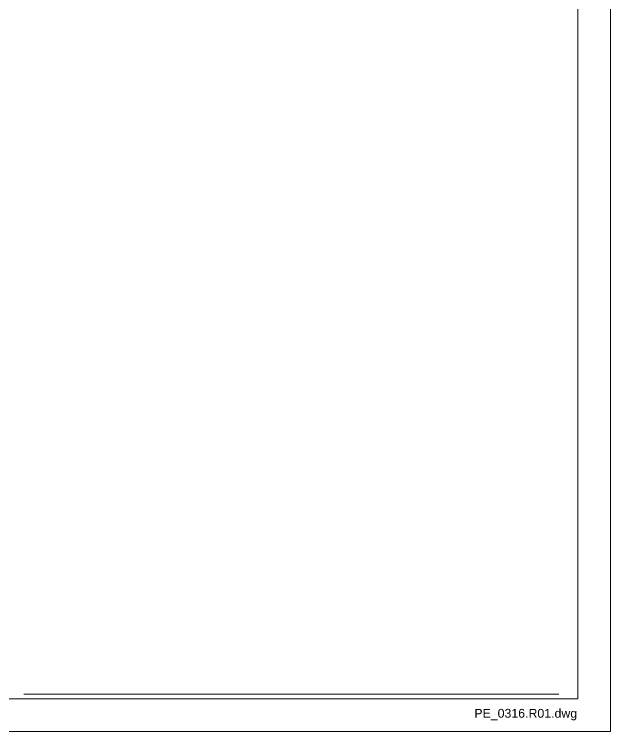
# Model space of a CAD drawing. Header units: inches. Extents: x 5 to 1823, y 18 to 726.
# Drawn here: x 1641.6 to 1822.8, y 18 to 236 of the extents above; entities that cross this region are included whole.
import ezdxf

# ---------------------------------------------------------------- set-up
doc = ezdxf.new("R2010")
doc.units = ezdxf.units.IN
doc.header["$MEASUREMENT"] = 0
doc.layers.add('PDF_Layer 1', color=30, linetype='Continuous', true_color=0xff7f00)
doc.layers.add('PDF_Texto', color=6, linetype='Continuous')
doc.styles.add('PDF Arial', font='arial.ttf')

msp = doc.modelspace()

# ---------------------------------------------------------------- linework, layer by layer
at = {"layer": 'PDF_Layer 1', "lineweight": 5}
msp.add_lwpolyline([(981.86, 611.92), (1822.84, 611.92), (1822.84, 17.96), (981.86, 17.96)], close=True, dxfattribs=at)
at = {"layer": 'PDF_Layer 1', "color": 7, "lineweight": 5}
msp.add_lwpolyline([(1006.86, 27.95), (1006.86, 601.93), (1812.85, 601.93), (1812.85, 27.95)], close=True, dxfattribs=at)
msp.add_lwpolyline([(1006.86, 27.95), (1006.86, 601.93), (1812.85, 601.93), (1812.85, 27.95)], close=True, dxfattribs=at)
at = {"layer": 'PDF_Layer 1', "lineweight": 5}
msp.add_lwpolyline([(1807.11, 29.39), (1644.51, 29.39)], dxfattribs=at)

# ---------------------------------------------------------------- texts
at = {"layer": 'PDF_Texto', "color": 7, "insert": (1781.42, 21.39), "char_height": 2.6819, "attachment_point": 7, "style": 'PDF Arial'}
msp.add_mtext('PE_0316.R01.dwg', dxfattribs=at)

doc.saveas('drawing.dxf')
